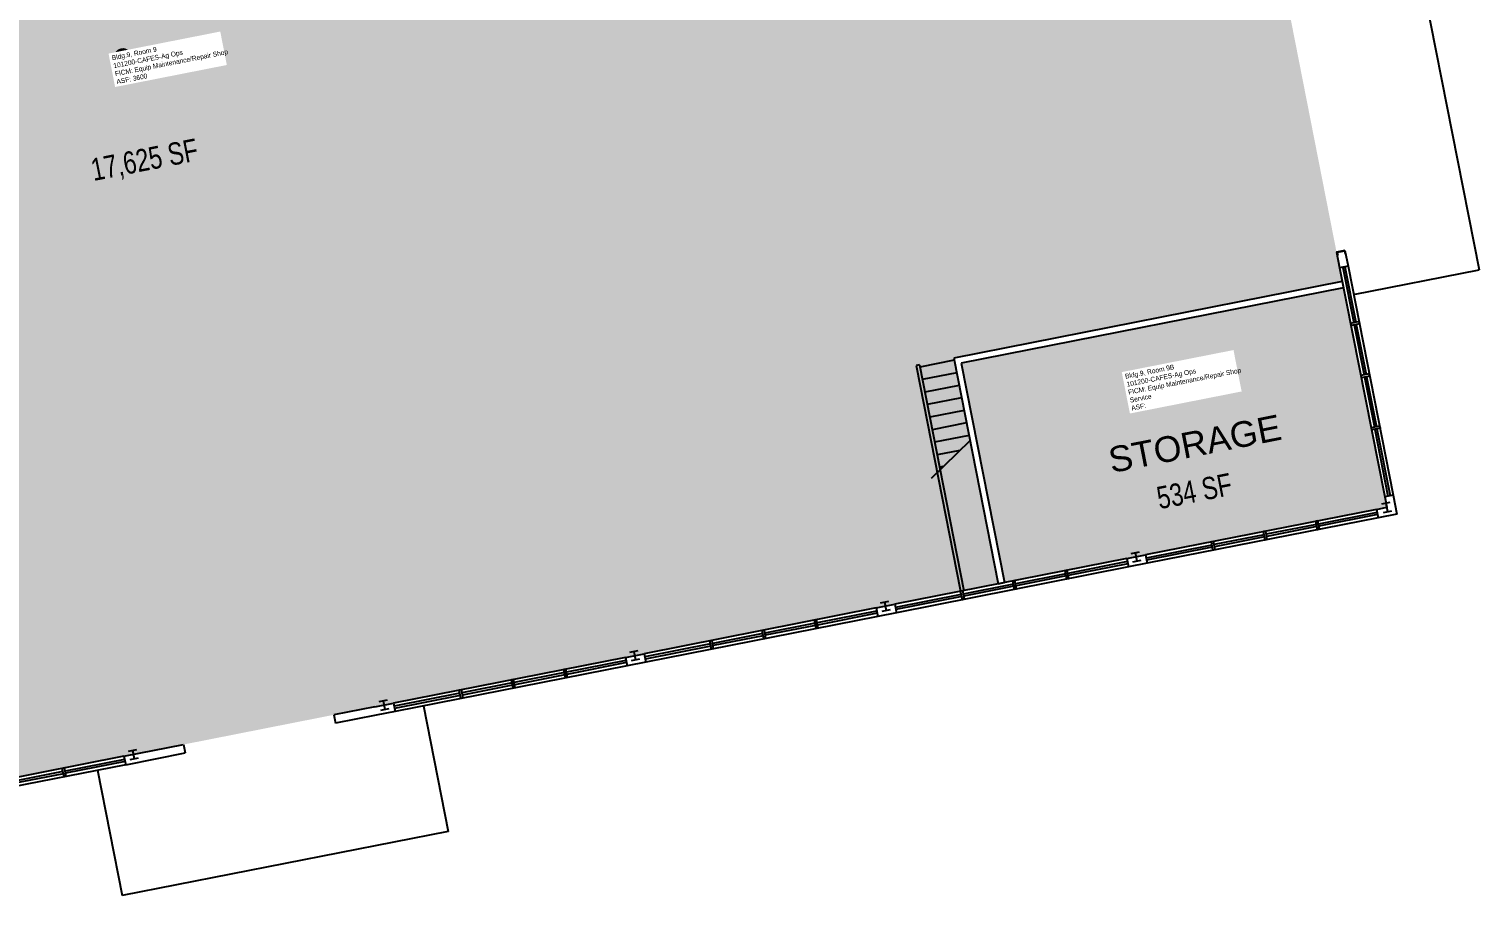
# Model space of a CAD drawing. Header units: inches. Extents: x 69207359 to 69210059, y 27690385 to 27692599.
# Drawn here: x 69208697 to 69210059, y 27690424 to 27691261 of the extents above; entities that cross this region are included whole.
import ezdxf
from ezdxf.enums import TextEntityAlignment as Align

# ---------------------------------------------------------------- set-up
doc = ezdxf.new("R2010")
doc.units = ezdxf.units.IN
doc.header["$LTSCALE"] = 10
doc.header["$MEASUREMENT"] = 0
doc.layers.get('0').update_dxf_attribs({"linetype": 'CONTINUOUS'})
for name, color, linetype in [('A-COLS', 5, 'CONTINUOUS'), ('A-FLOR', 3, 'CONTINUOUS'), ('A-GLAZ', 1, 'CONTINUOUS'), ('A-IDEN-RNUM', 7, 'CONTINUOUS'), ('A-IDEN-SNUM', 4, 'CONTINUOUS'), ('A-IDEN-TEXT', 4, 'CONTINUOUS'), ('A-IDEN-VNUM', 4, 'CONTINUOUS'), ('A-SITE', 3, 'CONTINUOUS'), ('A-WALL', 5, 'CONTINUOUS'), ('AREA-TEXT', 3, 'CONTINUOUS'), ('Rooms-Category-Color', 7, 'CONTINUOUS'), ('Rooms-College-Color', 7, 'CONTINUOUS'), ('Rooms-Department-Color', 7, 'CONTINUOUS'), ('Rooms-Division-Color', 7, 'CONTINUOUS'), ('Rooms-Information', 7, 'CONTINUOUS')]:
    doc.layers.add(name, color=color, linetype=linetype)
doc.styles.add('Arial', font='arial.ttf')
doc.styles.add('CP_AREA', font='arial.ttf', dxfattribs={"height": 15})
doc.styles.add('CP_ROOMSNUMBER', font='arial.ttf', dxfattribs={"height": 1})
doc.styles.add('CP_ROOMVNUMBER', font='arial.ttf', dxfattribs={"width": 0.85, "height": 0.075})

# ---------------------------------------------------------------- blocks, each defined once
blk = doc.blocks.new('COL1')
for p, q in [((-0.5, 0.5), (0.5, 0.5)), ((0, 0.5), (0, -0.5)), ((-0.5, -0.5), (0.5, -0.5))]:
    blk.add_line(p, q)

msp = doc.modelspace()

# ---------------------------------------------------------------- hatches: boundary and pattern name
at = {"layer": 'Rooms-Category-Color', "true_color": 0xe3c5e1}
for points in [[(69209748, 27691950.1), (69209512.6, 27691903.6), (69209466.2, 27692139.1), (69209457.3, 27692137.3), (69209239.5, 27692094.4), (69209221.9, 27692090.9), (69209004.1, 27692048), (69208986.4, 27692044.5), (69208768.6, 27692001.6), (69208750.9, 27691998.1), (69208571.4, 27691962.7), (69208515.5, 27691951.7), (69208305.5, 27691910.4), (69208306.1, 27691907.5), (69208289.6, 27691903.1), (69208186.4, 27691883.9), (69208136.3, 27691874), (69208183.3, 27691635.6), (69207660.3, 27691532.5), (69207630, 27691526.5), (69207670.6, 27691320.5), (69207671.1, 27691317.6), (69208036.1, 27691389.5), (69208083.7, 27691148.1), (69208090.6, 27691112.8), (69208126.5, 27690930.6), (69207761.6, 27690858.7), (69207764.1, 27690845.6), (69207805.9, 27690633.7), (69207810.1, 27690612.1), (69207963.2, 27690642.3), (69208006.1, 27690424.5), (69208079.7, 27690439), (69208097.4, 27690442.5), (69208315.2, 27690485.4), (69208332.8, 27690488.9), (69208550.7, 27690531.8), (69208568.3, 27690535.3), (69208786.1, 27690578.2), (69208842, 27690589.2), (69208983.3, 27690617.1), (69209021.6, 27690624.6), (69209039.3, 27690628.1), (69209257.1, 27690671), (69209274.7, 27690674.5), (69209492.5, 27690717.4), (69209510.2, 27690720.9), (69209607.3, 27690740), (69209565.6, 27690952), (69209930.5, 27691023.9), (69209928, 27691036.6), (69209883.4, 27691263.3), (69209880.5, 27691278), (69209838.7, 27691489.9), (69209835.2, 27691507.6), (69209792.7, 27691723.4)], [(69209613.2, 27690741.2), (69209572.6, 27690947.2), (69209931.7, 27691018), (69209972.3, 27690811.9)]]:
    msp.add_hatch(color=254, dxfattribs=at).paths.add_polyline_path(points)
at = {"layer": 'Rooms-College-Color', "true_color": 0xe3c5e1}
msp.add_hatch(color=254, dxfattribs=at).paths.add_polyline_path([(69209748, 27691950.1), (69209512.6, 27691903.6), (69209466.2, 27692139.1), (69209457.3, 27692137.3), (69209239.5, 27692094.4), (69209221.9, 27692090.9), (69209004.1, 27692048), (69208986.4, 27692044.5), (69208768.6, 27692001.6), (69208750.9, 27691998.1), (69208571.4, 27691962.7), (69208515.5, 27691951.7), (69208305.5, 27691910.4), (69208306.1, 27691907.5), (69208289.6, 27691903.1), (69208186.4, 27691883.9), (69208136.3, 27691874), (69208183.3, 27691635.6), (69207660.3, 27691532.5), (69207630, 27691526.5), (69207670.6, 27691320.5), (69207671.1, 27691317.6), (69208036.1, 27691389.5), (69208083.7, 27691148.1), (69208090.6, 27691112.8), (69208126.5, 27690930.6), (69207761.6, 27690858.7), (69207764.1, 27690845.6), (69207805.9, 27690633.7), (69207810.1, 27690612.1), (69207963.2, 27690642.3), (69208006.1, 27690424.5), (69208079.7, 27690439), (69208097.4, 27690442.5), (69208315.2, 27690485.4), (69208332.8, 27690488.9), (69208550.7, 27690531.8), (69208568.3, 27690535.3), (69208786.1, 27690578.2), (69208842, 27690589.2), (69208983.3, 27690617.1), (69209021.6, 27690624.6), (69209039.3, 27690628.1), (69209257.1, 27690671), (69209274.7, 27690674.5), (69209492.5, 27690717.4), (69209510.2, 27690720.9), (69209607.3, 27690740), (69209565.6, 27690952), (69209930.5, 27691023.9), (69209928, 27691036.6), (69209883.4, 27691263.3), (69209880.5, 27691278), (69209838.7, 27691489.9), (69209835.2, 27691507.6), (69209792.7, 27691723.4)])
at = {"layer": 'Rooms-College-Color', "true_color": 0xadadad}
msp.add_hatch(color=253, dxfattribs=at).paths.add_polyline_path([(69209613.2, 27690741.2), (69209572.6, 27690947.2), (69209931.7, 27691018), (69209972.3, 27690811.9)])
at = {"layer": 'Rooms-Department-Color', "true_color": 0xe3c5e1}
for points in [[(69209748, 27691950.1), (69209512.6, 27691903.6), (69209466.2, 27692139.1), (69209457.3, 27692137.3), (69209239.5, 27692094.4), (69209221.9, 27692090.9), (69209004.1, 27692048), (69208986.4, 27692044.5), (69208768.6, 27692001.6), (69208750.9, 27691998.1), (69208571.4, 27691962.7), (69208515.5, 27691951.7), (69208305.5, 27691910.4), (69208306.1, 27691907.5), (69208289.6, 27691903.1), (69208186.4, 27691883.9), (69208136.3, 27691874), (69208183.3, 27691635.6), (69207660.3, 27691532.5), (69207630, 27691526.5), (69207670.6, 27691320.5), (69207671.1, 27691317.6), (69208036.1, 27691389.5), (69208083.7, 27691148.1), (69208090.6, 27691112.8), (69208126.5, 27690930.6), (69207761.6, 27690858.7), (69207764.1, 27690845.6), (69207805.9, 27690633.7), (69207810.1, 27690612.1), (69207963.2, 27690642.3), (69208006.1, 27690424.5), (69208079.7, 27690439), (69208097.4, 27690442.5), (69208315.2, 27690485.4), (69208332.8, 27690488.9), (69208550.7, 27690531.8), (69208568.3, 27690535.3), (69208786.1, 27690578.2), (69208842, 27690589.2), (69208983.3, 27690617.1), (69209021.6, 27690624.6), (69209039.3, 27690628.1), (69209257.1, 27690671), (69209274.7, 27690674.5), (69209492.5, 27690717.4), (69209510.2, 27690720.9), (69209607.3, 27690740), (69209565.6, 27690952), (69209930.5, 27691023.9), (69209928, 27691036.6), (69209883.4, 27691263.3), (69209880.5, 27691278), (69209838.7, 27691489.9), (69209835.2, 27691507.6), (69209792.7, 27691723.4)], [(69209613.2, 27690741.2), (69209572.6, 27690947.2), (69209931.7, 27691018), (69209972.3, 27690811.9)]]:
    msp.add_hatch(color=254, dxfattribs=at).paths.add_polyline_path(points)
at = {"layer": 'Rooms-Division-Color', "true_color": 0xe3c5e1}
for points in [[(69209748, 27691950.1), (69209512.6, 27691903.6), (69209466.2, 27692139.1), (69209457.3, 27692137.3), (69209239.5, 27692094.4), (69209221.9, 27692090.9), (69209004.1, 27692048), (69208986.4, 27692044.5), (69208768.6, 27692001.6), (69208750.9, 27691998.1), (69208571.4, 27691962.7), (69208515.5, 27691951.7), (69208305.5, 27691910.4), (69208306.1, 27691907.5), (69208289.6, 27691903.1), (69208186.4, 27691883.9), (69208136.3, 27691874), (69208183.3, 27691635.6), (69207660.3, 27691532.5), (69207630, 27691526.5), (69207670.6, 27691320.5), (69207671.1, 27691317.6), (69208036.1, 27691389.5), (69208083.7, 27691148.1), (69208090.6, 27691112.8), (69208126.5, 27690930.6), (69207761.6, 27690858.7), (69207764.1, 27690845.6), (69207805.9, 27690633.7), (69207810.1, 27690612.1), (69207963.2, 27690642.3), (69208006.1, 27690424.5), (69208079.7, 27690439), (69208097.4, 27690442.5), (69208315.2, 27690485.4), (69208332.8, 27690488.9), (69208550.7, 27690531.8), (69208568.3, 27690535.3), (69208786.1, 27690578.2), (69208842, 27690589.2), (69208983.3, 27690617.1), (69209021.6, 27690624.6), (69209039.3, 27690628.1), (69209257.1, 27690671), (69209274.7, 27690674.5), (69209492.5, 27690717.4), (69209510.2, 27690720.9), (69209607.3, 27690740), (69209565.6, 27690952), (69209930.5, 27691023.9), (69209928, 27691036.6), (69209883.4, 27691263.3), (69209880.5, 27691278), (69209838.7, 27691489.9), (69209835.2, 27691507.6), (69209792.7, 27691723.4)], [(69209613.2, 27690741.2), (69209572.6, 27690947.2), (69209931.7, 27691018), (69209972.3, 27690811.9)]]:
    msp.add_hatch(color=254, dxfattribs=at).paths.add_polyline_path(points)

# ---------------------------------------------------------------- linework, layer by layer
at = {"layer": 'A-FLOR'}
for p, q in [((69209566, 27690950), (69209533.6, 27690943.6)), ((69209568.3, 27690938.2), (69209535.9, 27690931.8)), ((69209570.6, 27690926.4), (69209538.2, 27690920.1)), ((69209572.9, 27690914.7), (69209540.5, 27690908.3)), ((69209575.2, 27690902.9), (69209542.9, 27690896.5)), ((69209577.6, 27690891.1), (69209545.2, 27690884.7)), ((69209544.6, 27690839.2), (69209580.8, 27690874.7)), ((69209579.9, 27690879.3), (69209547.5, 27690873)), ((69209571.3, 27690865.4), (69209549.8, 27690861.2)), ((69209555.7, 27690850.1), (69209552.1, 27690849.4))]:
    msp.add_line(p, q, dxfattribs=at)
at = {"layer": 'A-GLAZ'}
for p, q in [((69209928, 27691036.6), (69209970.4, 27690821.7)), ((69209931, 27691037.2), (69209941.2, 27690985.2)), ((69209933, 27691037.6), (69209943.2, 27690985.6)), ((69209935.9, 27691038.2), (69209978.3, 27690823.3)), ((69209941.6, 27690983.2), (69209950.9, 27690936.1)), ((69209943.6, 27690983.6), (69209952.9, 27690936.5)), ((69209951.3, 27690934.2), (69209960.6, 27690887.1)), ((69209953.3, 27690934.5), (69209962.6, 27690887.5)), ((69209961, 27690885.1), (69209973.3, 27690822.3)), ((69209963, 27690885.5), (69209975.3, 27690822.7)), ((69209962.5, 27690810), (69209745.7, 27690767.3)), ((69209964.1, 27690802.1), (69209747.2, 27690759.4)), ((69209963.1, 27690807.1), (69209908.1, 27690796.2)), ((69209963.5, 27690805.1), (69209908.5, 27690794.2)), ((69209906.2, 27690795.9), (69209859.1, 27690786.6)), ((69209906.6, 27690793.9), (69209859.5, 27690784.6)), ((69209808, 27690776.5), (69209746.2, 27690764.3)), ((69209857.1, 27690786.2), (69209810, 27690776.9)), ((69209857.5, 27690784.2), (69209810.4, 27690774.9)), ((69209728, 27690763.8), (69209510.2, 27690720.9)), ((69209808.4, 27690774.5), (69209746.6, 27690762.3)), ((69209729.6, 27690755.9), (69209511.8, 27690713)), ((69209670.7, 27690749.5), (69209623.6, 27690740.2)), ((69209728.6, 27690760.9), (69209672.7, 27690749.8)), ((69209729, 27690758.9), (69209673.1, 27690747.8)), ((69209621.6, 27690739.8), (69209574.5, 27690730.5)), ((69209622, 27690737.8), (69209574.9, 27690728.5)), ((69209671.1, 27690747.5), (69209624, 27690738.2)), ((69209572.6, 27690730.1), (69209510.8, 27690717.9)), ((69209573, 27690728.1), (69209511.2, 27690715.9)), ((69209492.5, 27690717.4), (69209274.7, 27690674.5)), ((69209494.1, 27690709.5), (69209276.3, 27690666.6)), ((69209493.1, 27690714.5), (69209437.2, 27690703.4)), ((69209493.5, 27690712.5), (69209437.6, 27690701.4)), ((69209386.2, 27690693.4), (69209339.1, 27690684.1)), ((69209435.2, 27690703.1), (69209388.1, 27690693.8)), ((69209435.6, 27690701.1), (69209388.5, 27690691.8)), ((69209337.1, 27690683.7), (69209275.3, 27690671.5)), ((69209337.5, 27690681.7), (69209275.7, 27690669.5)), ((69209386.6, 27690691.4), (69209339.5, 27690682.1)), ((69209257.1, 27690671), (69209039.3, 27690628.1)), ((69209257.6, 27690668.1), (69209201.7, 27690657)), ((69209258, 27690666.1), (69209202.1, 27690655)), ((69209258.6, 27690663.1), (69209040.8, 27690620.2)), ((69209199.8, 27690656.7), (69209152.7, 27690647.4)), ((69209200.1, 27690654.6), (69209153.1, 27690645.4)), ((69209150.7, 27690647), (69209103.6, 27690637.7)), ((69209151.1, 27690645), (69209104, 27690635.7)), ((69209101.6, 27690637.3), (69209039.8, 27690625.1)), ((69209102, 27690635.3), (69209040.2, 27690623.1)), ((69208786.1, 27690578.2), (69208568.3, 27690535.3)), ((69208786.7, 27690575.3), (69208730.8, 27690564.2)), ((69208787.1, 27690573.3), (69208731.2, 27690562.2)), ((69208787.7, 27690570.3), (69208569.9, 27690527.4)), ((69208728.8, 27690563.8), (69208681.7, 27690554.6)), ((69208729.2, 27690561.8), (69208682.1, 27690552.6))]:
    msp.add_line(p, q, dxfattribs=at)
at = {"layer": 'A-SITE'}
for p, q in [((69210000.9, 27691329.2), (69210058.9, 27691034.9)), ((69209941.1, 27691011.7), (69210058.9, 27691034.9)), ((69209067.3, 27690625.4), (69209090.5, 27690507.7)), ((69208761.2, 27690565.1), (69208784.4, 27690447.4)), ((69209090.5, 27690507.7), (69208784.4, 27690447.4))]:
    msp.add_line(p, q, dxfattribs=at)
at = {"layer": 'A-WALL'}
for p, q in [((69209925.1, 27691051.3), (69209933, 27691052.9)), ((69209933, 27691052.9), (69209925.1, 27691051.3)), ((69209925.1, 27691051.3), (69209928, 27691036.6)), ((69209925.1, 27691051.3), (69209925.7, 27691048.4)), ((69209932.6, 27691052.3), (69209925.7, 27691051)), ((69209925.7, 27691051), (69209926.2, 27691048.5)), ((69209926.2, 27691048.5), (69209925.7, 27691048.4)), ((69209932.6, 27691052.3), (69209933.1, 27691049.9)), ((69209933, 27691052.9), (69209935.9, 27691038.2)), ((69209933, 27691052.9), (69209933.6, 27691050)), ((69209933.6, 27691050), (69209933.1, 27691049.9)), ((69209935.9, 27691038.2), (69209928, 27691036.6)), ((69209935.9, 27691038.2), (69209928, 27691036.6)), ((69209930.5, 27691023.9), (69209565.6, 27690952)), ((69209930.5, 27691023.9), (69209931.7, 27691018)), ((69209931.7, 27691018), (69209572.6, 27690947.2)), ((69209946.2, 27690986.2), (69209938.3, 27690984.6)), ((69209938.3, 27690984.6), (69209938.7, 27690982.6)), ((69209946.6, 27690984.2), (69209938.7, 27690982.6)), ((69209946.2, 27690986.2), (69209946.6, 27690984.2)), ((69209565.6, 27690952), (69209607.3, 27690740)), ((69209533.2, 27690945.6), (69209530.2, 27690945)), ((69209530.2, 27690945), (69209572, 27690733.1)), ((69209533.2, 27690945.6), (69209575, 27690733.6)), ((69209533.2, 27690945.6), (69209575, 27690733.6)), ((69209572.6, 27690947.2), (69209613.2, 27690741.2)), ((69209955.8, 27690937.1), (69209948, 27690935.5)), ((69209948, 27690935.5), (69209948.3, 27690933.6)), ((69209956.2, 27690935.1), (69209948.3, 27690933.6)), ((69209956.2, 27690935.1), (69209955.8, 27690937.1)), ((69209965.5, 27690888), (69209957.6, 27690886.5)), ((69209957.6, 27690886.5), (69209958, 27690884.5)), ((69209965.9, 27690886.1), (69209958, 27690884.5)), ((69209965.5, 27690888), (69209965.9, 27690886.1)), ((69209978.3, 27690823.3), (69209970.4, 27690821.7)), ((69209970.4, 27690821.7), (69209972.3, 27690811.9)), ((69209978.3, 27690823.3), (69209981.8, 27690805.6)), ((69209962.5, 27690810), (69209972.3, 27690811.9)), ((69209962.5, 27690810), (69209964.1, 27690802.1)), ((69209981.8, 27690805.6), (69209964.1, 27690802.1)), ((69209858.5, 27690789.5), (69209856.5, 27690789.1)), ((69209858.1, 27690781.2), (69209856.5, 27690789.1)), ((69209860, 27690781.6), (69209858.5, 27690789.5)), ((69209907.6, 27690799.2), (69209905.6, 27690798.8)), ((69209907.1, 27690790.9), (69209905.6, 27690798.8)), ((69209909.1, 27690791.3), (69209907.1, 27690790.9)), ((69209909.1, 27690791.3), (69209907.6, 27690799.2)), ((69209809.4, 27690779.9), (69209807.5, 27690779.5)), ((69209809, 27690771.6), (69209807.5, 27690779.5)), ((69209811, 27690772), (69209809.4, 27690779.9)), ((69209860, 27690781.6), (69209858.1, 27690781.2)), ((69209728, 27690763.8), (69209745.7, 27690767.3)), ((69209728, 27690763.8), (69209729.6, 27690755.9)), ((69209728, 27690763.8), (69209729.6, 27690755.9)), ((69209745.7, 27690767.3), (69209747.2, 27690759.4)), ((69209745.7, 27690767.3), (69209747.2, 27690759.4)), ((69209811, 27690772), (69209809, 27690771.6)), ((69209672.1, 27690752.8), (69209670.1, 27690752.4)), ((69209671.7, 27690744.5), (69209670.1, 27690752.4)), ((69209673.6, 27690744.9), (69209672.1, 27690752.8)), ((69209747.2, 27690759.4), (69209729.6, 27690755.9)), ((69209607.3, 27690740), (69209613.2, 27690741.2)), ((69209623, 27690743.1), (69209621.1, 27690742.7)), ((69209622.6, 27690734.8), (69209621.1, 27690742.7)), ((69209624.6, 27690735.2), (69209622.6, 27690734.8)), ((69209624.6, 27690735.2), (69209623, 27690743.1)), ((69209673.6, 27690744.9), (69209671.7, 27690744.5)), ((69209492.5, 27690717.4), (69209510.2, 27690720.9)), ((69209510.2, 27690720.9), (69209511.8, 27690713)), ((69209575, 27690733.6), (69209572, 27690733.1)), ((69209573.6, 27690725.2), (69209572, 27690733.1)), ((69209575.5, 27690725.6), (69209573.6, 27690725.2)), ((69209575.5, 27690725.6), (69209574, 27690733.5)), ((69209492.5, 27690717.4), (69209494.1, 27690709.5)), ((69209511.8, 27690713), (69209494.1, 27690709.5)), ((69209387.6, 27690696.7), (69209385.6, 27690696.3)), ((69209387.1, 27690688.4), (69209385.6, 27690696.3)), ((69209389.1, 27690688.8), (69209387.6, 27690696.7)), ((69209436.6, 27690706.4), (69209434.6, 27690706)), ((69209436.2, 27690698.1), (69209434.6, 27690706)), ((69209438.2, 27690698.5), (69209436.2, 27690698.1)), ((69209438.2, 27690698.5), (69209436.6, 27690706.4)), ((69209338.5, 27690687), (69209336.5, 27690686.7)), ((69209338.1, 27690678.8), (69209336.5, 27690686.7)), ((69209340, 27690679.2), (69209338.5, 27690687)), ((69209389.1, 27690688.8), (69209387.1, 27690688.4)), ((69209257.1, 27690671), (69209274.7, 27690674.5)), ((69209257.1, 27690671), (69209258.6, 27690663.1)), ((69209276.3, 27690666.6), (69209258.6, 27690663.1)), ((69209274.7, 27690674.5), (69209276.3, 27690666.6)), ((69209340, 27690679.2), (69209338.1, 27690678.8)), ((69209201.1, 27690660), (69209199.2, 27690659.6)), ((69209200.7, 27690651.7), (69209199.2, 27690659.6)), ((69209202.7, 27690652.1), (69209201.1, 27690660)), ((69209103, 27690640.6), (69209101.1, 27690640.3)), ((69209102.6, 27690632.4), (69209101.1, 27690640.3)), ((69209104.6, 27690632.8), (69209103, 27690640.6)), ((69209152.1, 27690650.3), (69209150.1, 27690649.9)), ((69209151.7, 27690642), (69209150.1, 27690649.9)), ((69209153.6, 27690642.4), (69209151.7, 27690642)), ((69209153.6, 27690642.4), (69209152.1, 27690650.3)), ((69209202.7, 27690652.1), (69209200.7, 27690651.7)), ((69209021.6, 27690624.6), (69209039.3, 27690628.1)), ((69209039.3, 27690628.1), (69209040.8, 27690620.2)), ((69209104.6, 27690632.8), (69209102.6, 27690632.4)), ((69209021.6, 27690624.6), (69208983.3, 27690617.1)), ((69208983.3, 27690617.1), (69208984.9, 27690609.2)), ((69209023.1, 27690616.7), (69208984.9, 27690609.2)), ((69209040.8, 27690620.2), (69209023.1, 27690616.7)), ((69208786.1, 27690578.2), (69208842, 27690589.2)), ((69208842, 27690589.2), (69208843.6, 27690581.3)), ((69208786.1, 27690578.2), (69208787.7, 27690570.3)), ((69208787.7, 27690570.3), (69208843.6, 27690581.3)), ((69208730.2, 27690567.2), (69208728.2, 27690566.8)), ((69208729.8, 27690558.9), (69208728.2, 27690566.8)), ((69208731.8, 27690559.3), (69208729.8, 27690558.9)), ((69208731.8, 27690559.3), (69208730.2, 27690567.2))]:
    msp.add_line(p, q, dxfattribs=at)

# ---------------------------------------------------------------- block references
at = {"layer": 'A-COLS', "xscale": 8.033335726708174, "yscale": 8.033335726708174, "zscale": 8.033335726708174, "rotation": 11.14792092295059}
for p in [(69209972.3, 27690811.9), (69209736.8, 27690765.5), (69209501.4, 27690719.1), (69209265.9, 27690672.7), (69209030.4, 27690626.3), (69208795, 27690579.9)]:
    msp.add_blockref('COL1', p, dxfattribs=at)

# ---------------------------------------------------------------- texts
at = {"layer": 'A-IDEN-RNUM', "style": 'CP_ROOMSNUMBER'}
msp.add_text('0009-B0', height=0.96, rotation=11.1479, dxfattribs=at).set_placement((69209750.9, 27690941.4), align=Align.MIDDLE)
at = {"layer": 'A-IDEN-SNUM', "style": 'CP_ROOMSNUMBER'}
msp.add_text('00900009B0', height=0.96, rotation=11.1479, dxfattribs=at).set_placement((69209749.1, 27690942.2), align=Align.MIDDLE)
at = {"layer": 'A-IDEN-TEXT', "style": 'Arial'}
msp.add_text('STORAGE', height=24.05, rotation=11.1479, dxfattribs=at).set_placement((69209713.7, 27690844))
at = {"layer": 'A-IDEN-VNUM', "style": 'CP_ROOMVNUMBER', "width": 0.85}
for s, p in [('9', (69208786.9, 27691226.7)), ('9B', (69209752.6, 27690922.6))]:
    msp.add_text(s, height=32, rotation=11.1479, dxfattribs=at).set_placement(p, align=Align.MIDDLE)
at = {"layer": 'AREA-TEXT', "style": 'CP_AREA', "width": 0.75}
for s, p in [('17,625 SF', (69208805.3, 27691138.3)), ('534 SF', (69209791.5, 27690827.2))]:
    msp.add_text(s, height=21, rotation=11.1479, dxfattribs=at).set_placement(p, align=Align.MIDDLE_CENTER)

# ---------------------------------------------------------------- next in the draw order: texts
at = {"layer": 'Rooms-Information', "char_height": 4.571, "width": 102.4, "attachment_point": 7, "rotation": 11.1479, "style": 'CP_ROOMVNUMBER', "bg_fill": 3, "box_fill_scale": 1.5, "bg_fill_color": 256, "bg_fill_true_color": 13158600, "bg_fill_transparency": 0}
for s, insert in [('Bldg.9, Room 9^M^J101200-CAFES-Ag Ops^M^JFICM: Equip Maintenance/Repair Shop^M^JASF: 3600', (69208779.6, 27691209.1)), ('Bldg.9, Room 9B^M^J101200-CAFES-Ag Ops^M^JFICM: Equip Maintenance/Repair Shop Service^M^JASF: ', (69209732.8, 27690902.6))]:
    msp.add_mtext(s, dxfattribs=dict(at, insert=insert))

doc.saveas('drawing.dxf')
